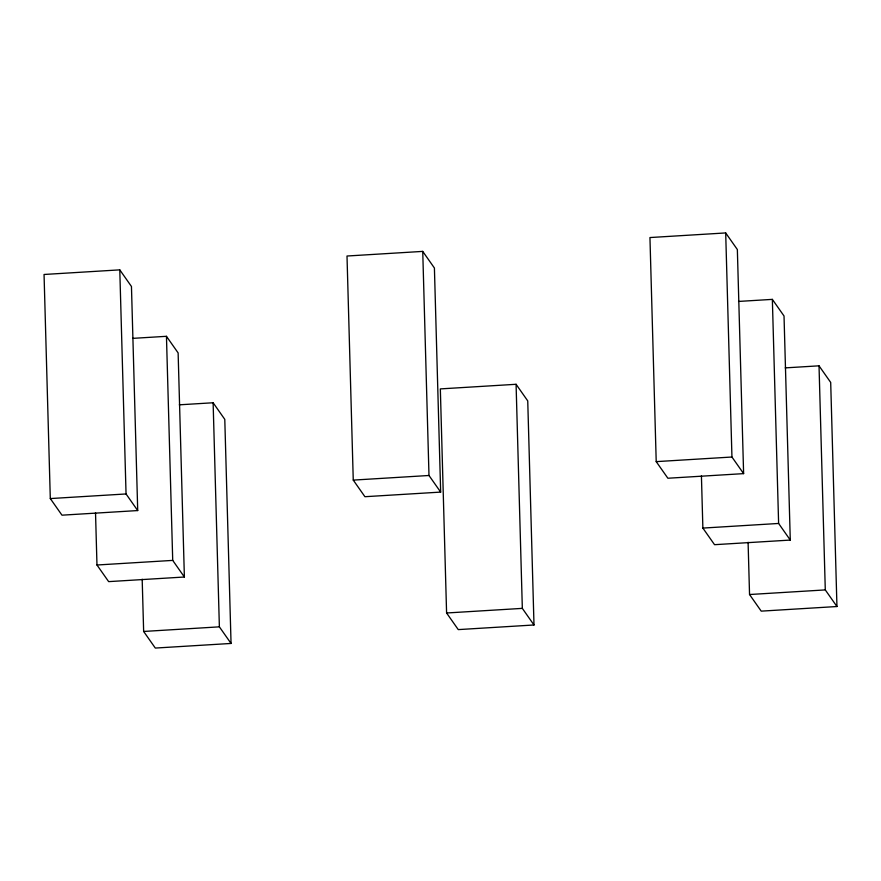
<?xml version="1.0" encoding="UTF-8"?>
<svg xmlns="http://www.w3.org/2000/svg" width="881" height="881" viewBox="0 0 881 881"><rect width="100%" height="100%" fill="white"/><g stroke="black" fill="none" stroke-linecap="round" stroke-linejoin="round"><path stroke-width="1.32" d="M119.783 269.861L44.05 274.476L50.305 498.569L61.978 515.176L137.711 510.562L131.456 286.479L119.783 269.861L126.049 493.955L137.711 510.562M422.737 251.393L347.004 256.019L353.259 480.101L364.921 496.708L440.665 492.094L434.41 268.011L422.737 251.393L428.992 475.487L440.665 492.094M725.691 232.936L649.947 237.551L656.213 461.633L667.875 478.24L743.619 473.626L737.353 249.543L725.691 232.936L731.946 457.019L743.619 473.626M132.646 338.37L166.454 336.311L178.127 352.918L184.382 577.011L108.649 581.625L96.976 565.007L95.522 512.775M738.542 301.434L772.351 299.375L784.024 315.993L790.279 540.075L714.546 544.689L702.873 528.082L701.419 475.839M179.317 404.82L213.125 402.76L224.787 419.367L231.053 643.449L155.309 648.064L143.647 631.457L142.182 579.213M516.079 384.292L440.335 388.906L446.59 612.989L458.263 629.607L533.996 624.981L527.741 400.899L516.079 384.292L522.334 608.375L533.996 624.981M785.213 367.884L819.022 365.824L830.695 382.431L836.95 606.524L761.217 611.139L749.544 594.521L748.09 542.289M50.305 498.569L126.049 493.955M353.259 480.101L428.992 475.487M656.213 461.633L731.946 457.019M96.976 565.007L172.72 560.393L184.382 577.011M702.873 528.082L778.617 523.457L790.279 540.075M143.647 631.457L219.38 626.843L231.053 643.449M446.59 612.989L522.334 608.375M749.544 594.521L825.288 589.907L836.95 606.524M819.022 365.824L825.288 589.907M772.351 299.375L778.617 523.457M213.125 402.76L219.38 626.843M166.454 336.311L172.72 560.393"/></g></svg>
